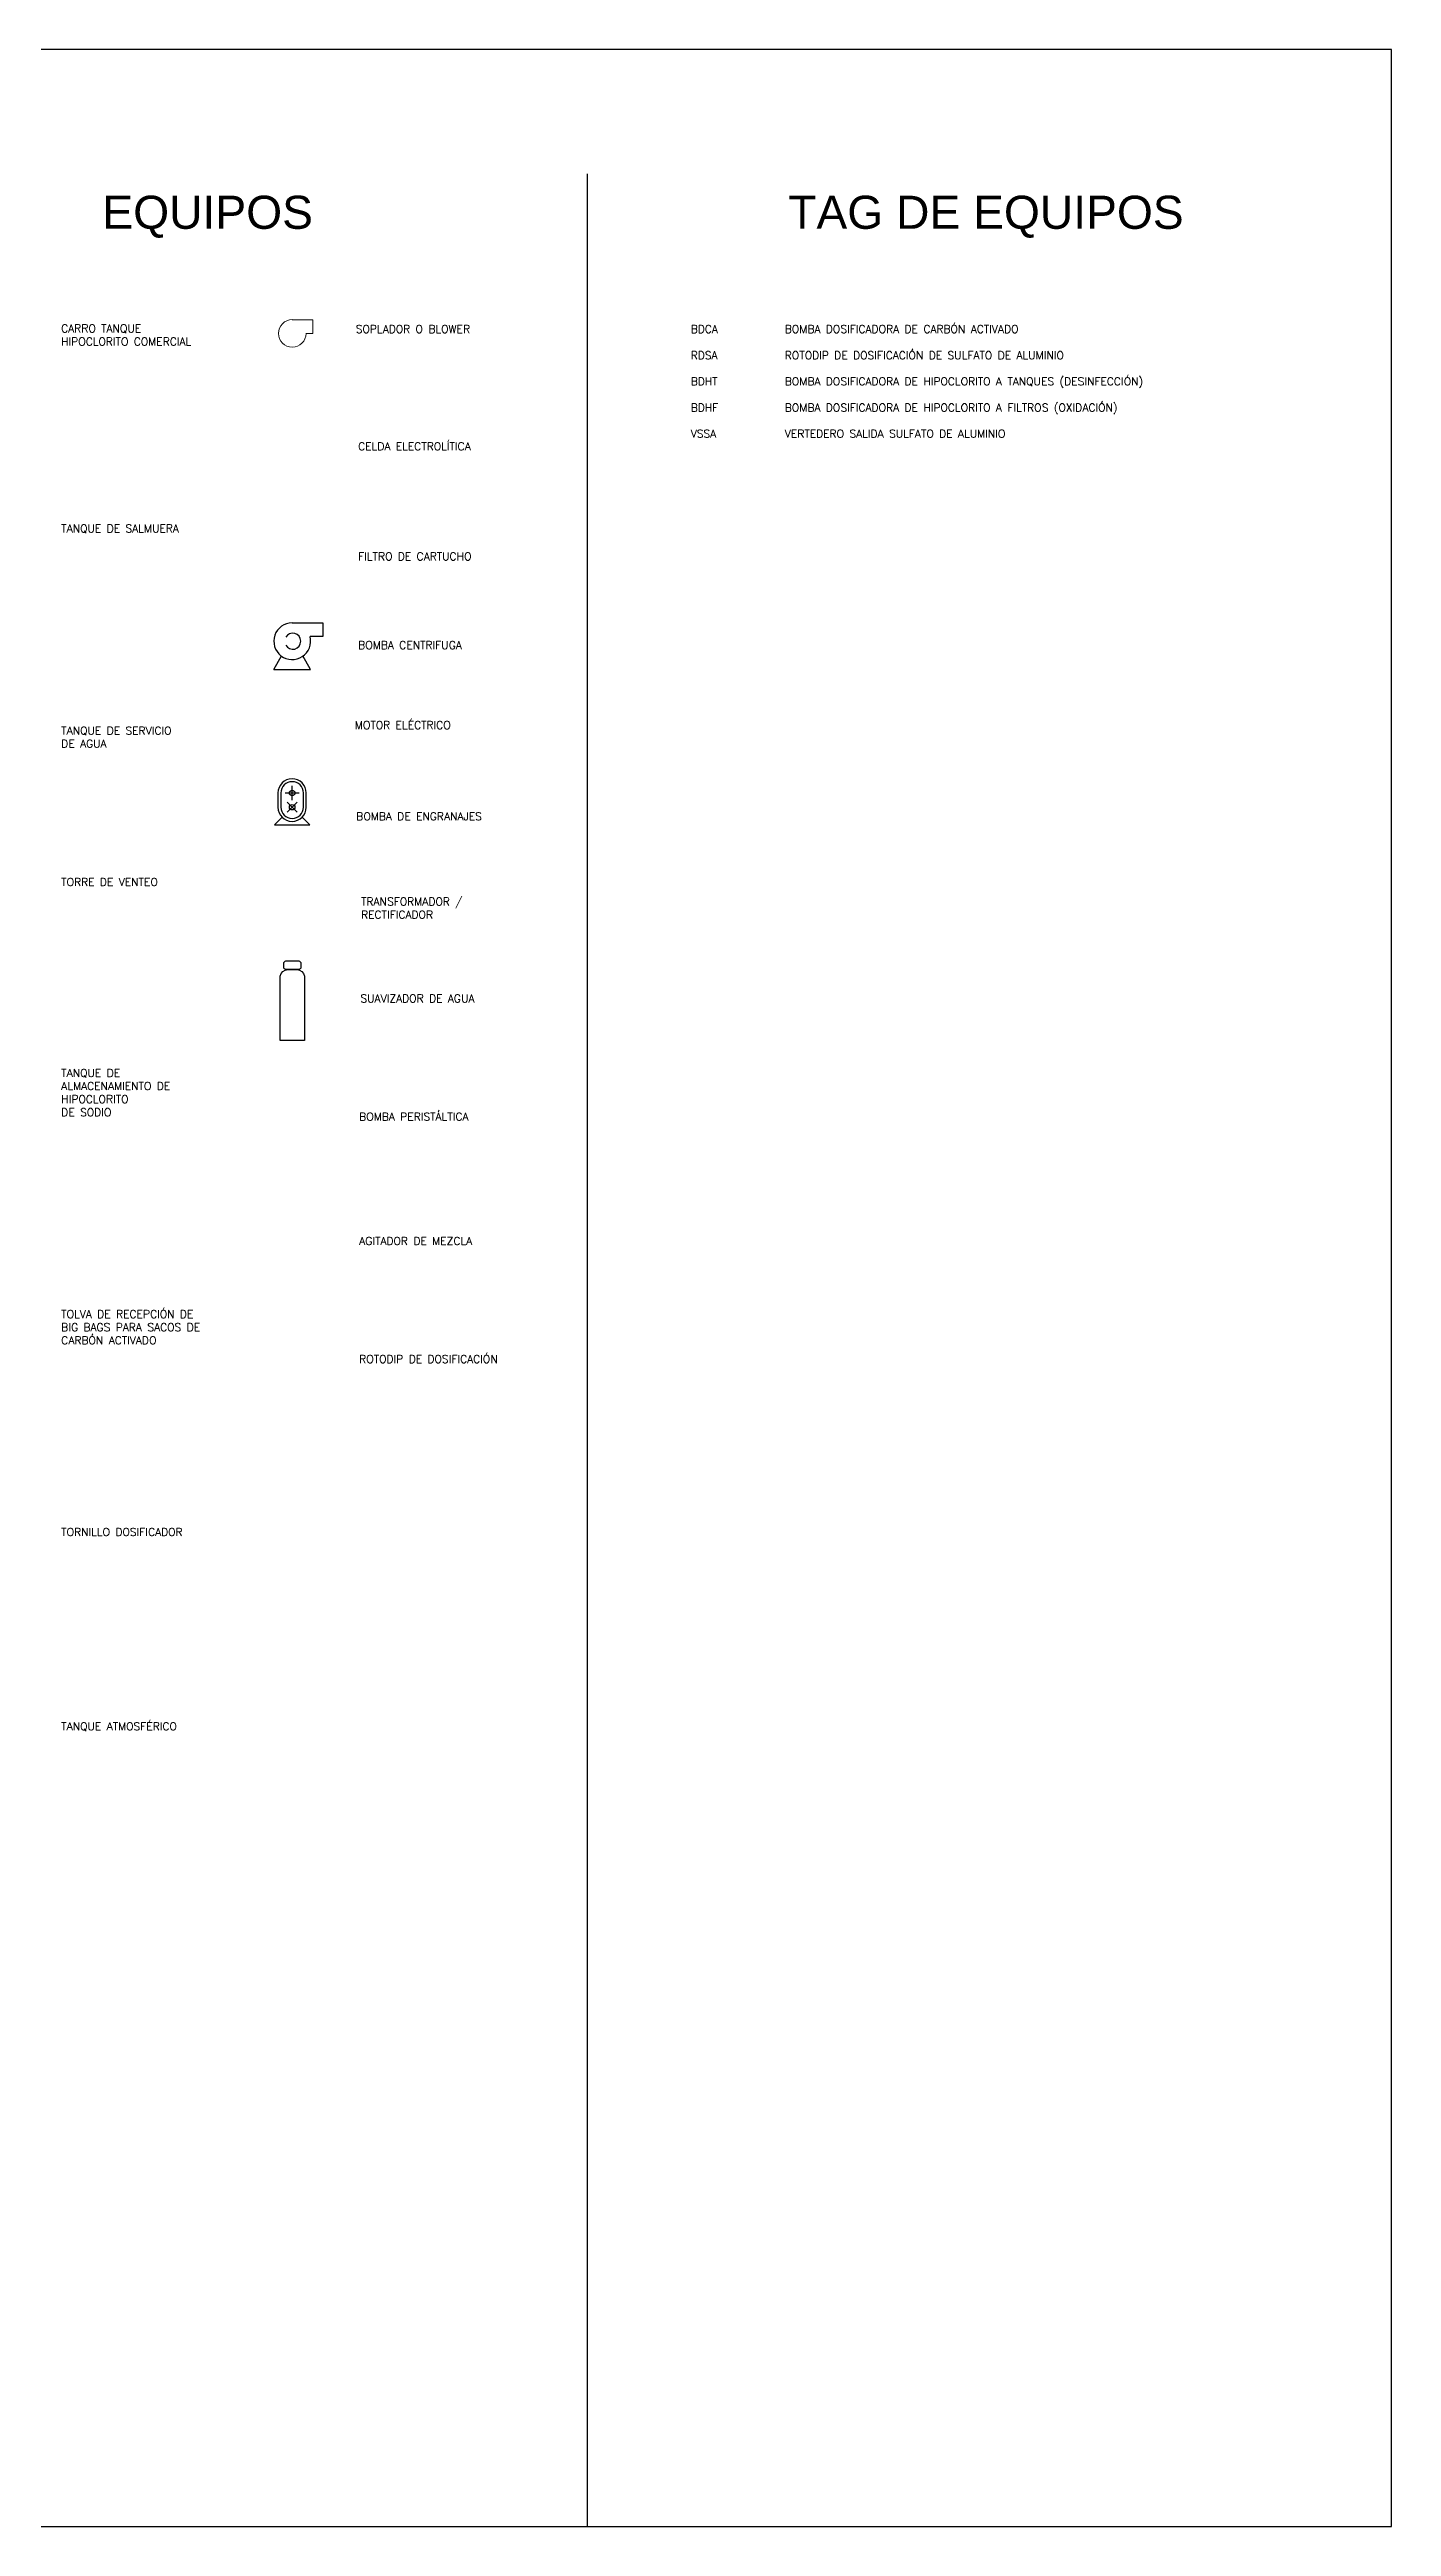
# Model space of a CAD drawing. Header units: inches. Extents: x -43.8 to 45.2, y 0 to 20.4.
# Drawn here: x -28.06 to -17.25, y 0 to 19.94 of the extents above; entities that cross this region are included whole.
import ezdxf

# ---------------------------------------------------------------- set-up
doc = ezdxf.new("R2010")
doc.units = ezdxf.units.IN
doc.header["$MEASUREMENT"] = 0
for name, color, linetype in [('Equipment', 7, 'Continuous'), ('PDF_EQUIPMENT', 7, 'Continuous'), ('PDF_TEXT', 7, 'Continuous')]:
    doc.layers.add(name, color=color, linetype=linetype)
doc.layers.add('no plot', color=41, linetype='Continuous', plot=False)
doc.layers.add('SODA CÁUSTICA', color=7, linetype='Continuous', true_color=0x844c82)
doc.styles.add('PDF ArialMT', font='arial.ttf')
doc.styles.add('WD', font='romans.shx')

# ---------------------------------------------------------------- blocks, each defined once
blk = doc.blocks.new('Suavizador')
at = {"layer": 'SODA CÁUSTICA', "elevation": 0}
for points in [[(1794.7, 3087.7), (1807.4, 3087.7, -0.342938), (1817.5, 3078.6), (1817.5, 2990.8), (1784.6, 2990.8), (1784.6, 3078.6, -0.342938)], [(1792.3, 3099.3), (1809.8, 3099.3, -0.414214), (1812.8, 3096.2), (1812.8, 3090.8, -0.414214), (1809.8, 3087.7), (1792.3, 3087.7, -0.414214), (1789.3, 3090.8), (1789.3, 3096.2, -0.414214)]]:
    blk.add_lwpolyline(points, format="xyb", close=True, dxfattribs=at)
blk = doc.blocks.new('BOMBA ENGRANAJE')
at = {"layer": 'Equipment', "elevation": 0}
for points in [[(6.5, 29.6), (6.5, 17.2, 1), (31.2, 17.2), (31.2, 29.6, 1)], [(9.1, 29.6), (9.1, 17.2, 1), (28.7, 17.2), (28.7, 29.6, 1)]]:
    blk.add_lwpolyline(points, format="xyb", close=True, dxfattribs=at)
for points in [[(12.7, 29.6), (25.1, 29.6)], [(14.5, 12.8), (23.3, 21.6)], [(23.3, 12.8), (14.5, 21.6)], [(18.9, 23.4), (18.9, 35.7)], [(10.1, 8.5), (3.4, 1.8)], [(3.4, 1.8), (34.3, 1.8)], [(34.3, 1.8), (27.6, 8.5)]]:
    blk.add_lwpolyline(points, dxfattribs=at)
at = {"layer": 'Equipment'}
for centre in [(18.9, 29.6), (18.9, 17.2)]:
    blk.add_circle(centre, 2.37, dxfattribs=at)
blk = doc.blocks.new('ISA Pump - Centrifugal')
at = {"color": 0, "linetype": 'ByBlock', "lineweight": -2}
for p, q in [((0, 0.75), (1.25, 0.75)), ((1.25, 0.19), (0.73, 0.19)), ((1.25, 0.75), (1.25, 0.19)), ((-0.75, -1.15), (-0.44, -0.6)), ((0.75, -1.15), (0.44, -0.6)), ((-0.75, -1.15), (0.75, -1.15))]:
    blk.add_line(p, q, dxfattribs=at)
for centre, radius, start, end in [((0, 0), 0.75, 90, 14.4775), ((0.02, 0), 0.329, 209.6102, 150.3898)]:
    blk.add_arc(centre, radius, start, end, dxfattribs=at)
blk = doc.blocks.new('SOPLADOR')
at = {"layer": 'PDF_EQUIPMENT', "lineweight": 9}
blk.add_lwpolyline([(97.44, 73), (97.44, 74.11), (98.18, 74.11), (98.18, 73.74)], dxfattribs=at)
blk.add_arc((98.17, 73.01), 0.739, 180, 90, dxfattribs=at)

msp = doc.modelspace()

# ---------------------------------------------------------------- linework, layer by layer
msp.add_line((-23.729, 18.938), (-23.729, 0))
at = {"layer": 'no plot'}
msp.add_lwpolyline([(-43.812, 0), (-17.25, 0), (-17.25, 19.938), (-43.812, 19.938)], close=True, dxfattribs=at)

# ---------------------------------------------------------------- block references
at = {"xscale": 0.15, "yscale": 0.15, "zscale": 0.15, "rotation": 270}
msp.add_blockref('SOPLADOR', (-37.055, 32.378), dxfattribs=at)
for name, p, xscale, yscale, zscale in [('ISA Pump - Centrifugal', (-26.104, 15.175), 0.1973762013078611, 0.1973762013078611, 0.1973762013078611), ('BOMBA ENGRANAJE', (-26.279, 13.68, 0), 0.009242912263359677, 0.009242912263359677, 0.009242912263359677)]:
    msp.add_blockref(name, p, dxfattribs=dict(xscale=xscale, yscale=yscale, zscale=zscale))
at = {"layer": 'Equipment', "xscale": 0.005905511811023622, "yscale": 0.005905511811023622, "zscale": 0.005905511811023622}
msp.add_blockref('Suavizador', (-36.739, -5.702, 0), dxfattribs=at)

# ---------------------------------------------------------------- texts
at = {"attachment_point": 4, "style": 'PDF ArialMT'}
for s, insert, char_height in [('EQUIPOS', (-27.633, 18.591), 0.2665), ('TAG DE EQUIPOS', (-22.109, 18.591), 0.26648)]:
    msp.add_mtext(s, dxfattribs=dict(at, insert=insert, char_height=char_height))
at = {"char_height": 0.06317, "attachment_point": 1, "style": 'WD'}
for s, insert, width in [('CARRO TANQUE \\PHIPOCLORITO COMERCIAL', (-27.965, 17.724), 2.3241), ('TANQUE DE SALMUERA', (-27.964, 16.114), 1.16302), ('TANQUE DE SERVICIO \\PDE AGUA', (-27.964, 14.487), 1.29108), ('\\pxt15;TORRE DE VENTEO', (-27.964, 13.268), 2.3241), ('TANQUE DE ALMACENAMIENTO DE HIPOCLORITO \\PDE SODIO', (-27.964, 11.731), 1.24312), ('TOLVA DE RECEPCIÓN DE \\PBIG BAGS PARA SACOS DE CARBÓN ACTIVADO', (-27.964, 9.79), 1.24312), ('TORNILLO DOSIFICADOR', (-27.964, 8.036), 1.24312), ('TANQUE ATMOSFÉRICO', (-27.964, 6.472), 1.24312)]:
    msp.add_mtext(s, dxfattribs=dict(at, insert=insert, width=width))
at = {"layer": 'PDF_TEXT', "attachment_point": 1, "style": 'WD'}
for s, insert, char_height, width in [('SOPLADOR O BLOWER', (-25.592, 17.719), 0.06317, 2.3241), ('BDCA^I^I^IBOMBA DOSIFICADORA DE CARBÓN ACTIVADO^J^JRDSA^I^I^IROTODIP DE DOSIFICACIÓN DE SULFATO DE ALUMINIO\\P\\PBDHT^I^I^IBOMBA DOSIFICADORA DE HIPOCLORITO A TANQUES (DESINFECCIÓN)\\P\\PBDHF^I^I^IBOMBA DOSIFICADORA DE HIPOCLORITO A FILTROS (OXIDACIÓN)\\P\\PVSSA^I^I^IVERTEDERO SALIDA SULFATO DE ALUMINIO', (-22.894, 17.719), 0.063169, 4.13351), ('CELDA ELECTROLÍTICA', (-25.573, 16.775), 0.06317, 2.3241), ('FILTRO DE CARTUCHO', (-25.573, 15.889), 0.06317, 2.3241), ('BOMBA CENTRIFUGA', (-25.572, 15.175), 0.06317, 2.3241), ('MOTOR ELÉCTRICO', (-25.599, 14.531), 0.06317, 2.3241), ('BOMBA DE ENGRANAJES', (-25.588, 13.797, 0), 0.06317, 2.3241), ('TRANSFORMADOR / \\PRECTIFICADOR', (-25.549, 13.111, 0), 0.06317, 2.3241), ('SUAVIZADOR DE AGUA', (-25.554, 12.331, 0), 0.06317, 2.3241), ('BOMBA PERISTÁLTICA', (-25.564, 11.38, 0), 0.06317, 2.3241), ('AGITADOR DE MEZCLA', (-25.564, 10.379, 0), 0.06317, 2.3241), ('ROTODIP DE DOSIFICACIÓN', (-25.564, 9.428, 0), 0.06317, 2.3241)]:
    msp.add_mtext(s, dxfattribs=dict(at, insert=insert, char_height=char_height, width=width))

doc.saveas('drawing.dxf')
